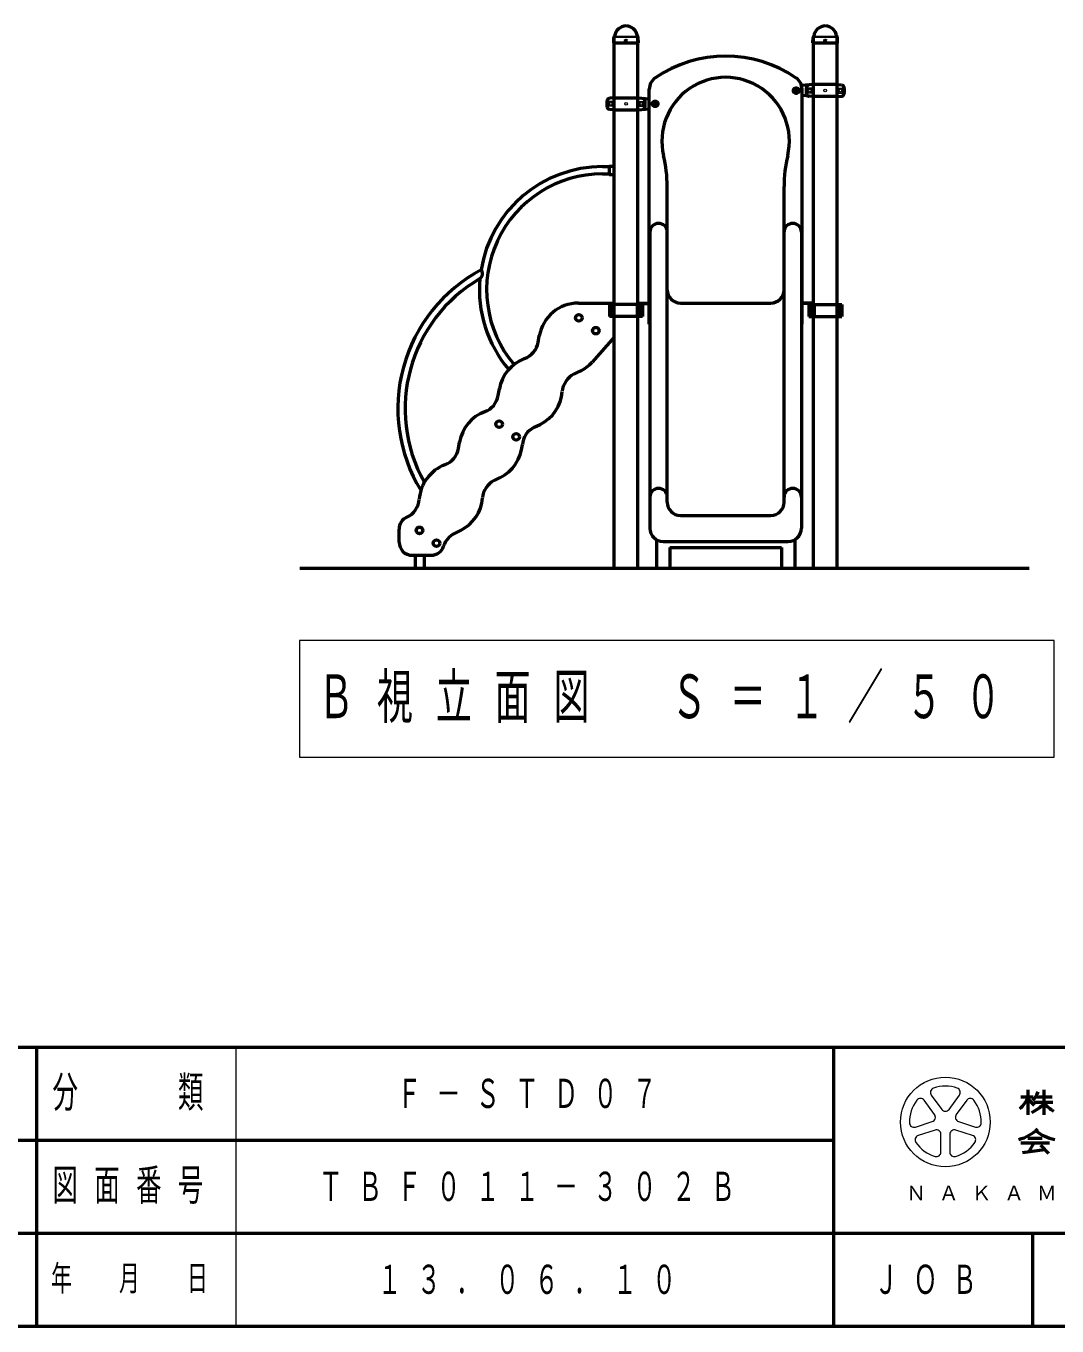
# Model space of a CAD drawing. Units: millimetres on the paper, scale 1:50. Extents: x -365 to 0, y -594 to 257.
# Drawn here: x -130.8 to -53.2, y -297 to -199.1 of the extents above; entities that cross this region are included whole.
import ezdxf

# ---------------------------------------------------------------- set-up
doc = ezdxf.new("R2010")
doc.units = ezdxf.units.MM
doc.linetypes.add('USER1', pattern=[4.5, 2.5, -2])
doc.layers.add('LY_1', color=140, linetype='Continuous', lineweight=50)
doc.styles.add('ＭＳ ゴシック', font='')
doc.styles.get('ＭＳ ゴシック').set_extended_font_data('MS Gothic')

msp = doc.modelspace()

# ---------------------------------------------------------------- linework, layer by layer
at = {"layer": 'LY_1'}
for p, q in [((-86.543, -200.368), (-86.535, -199.972)), ((-86.543, -200.368), (-86.534, -200.378)), ((-84.695, -200.378), (-86.534, -200.378)), ((-86.511, -199.914), (-86.489, -199.892)), ((-86.505, -239.959), (-86.505, -199.959)), ((-84.718, -199.914), (-84.74, -199.892)), ((-84.723, -239.959), (-84.723, -199.959)), ((-84.695, -200.378), (-84.685, -200.368)), ((-84.685, -200.368), (-84.693, -199.972)), ((-71.543, -200.368), (-71.535, -199.972)), ((-71.543, -200.368), (-71.534, -200.378)), ((-69.695, -200.378), (-71.534, -200.378)), ((-71.511, -199.914), (-71.489, -199.892)), ((-71.505, -239.959), (-71.505, -199.959)), ((-69.718, -199.914), (-69.74, -199.892)), ((-69.723, -239.959), (-69.723, -199.959)), ((-69.695, -200.378), (-69.685, -200.368)), ((-69.685, -200.368), (-69.693, -199.972)), ((-71.534, -203.509), (-72.398, -203.584)), ((-69.694, -203.509), (-71.535, -203.509)), ((-69.694, -203.509), (-69.379, -203.536)), ((-86.534, -204.509), (-86.85, -204.536)), ((-86.534, -204.509), (-84.694, -204.509)), ((-84.694, -204.509), (-83.864, -204.581)), ((-83.864, -221.559), (-83.864, -203.842)), ((-72.884, -203.912), (-72.804, -203.866)), ((-72.884, -203.912), (-72.884, -204.005)), ((-72.884, -204.005), (-72.804, -204.051)), ((-72.804, -203.866), (-72.724, -203.912)), ((-72.804, -204.051), (-72.724, -204.005)), ((-72.724, -203.912), (-72.724, -204.005)), ((-72.364, -221.559), (-72.364, -203.842)), ((-71.534, -204.409), (-72.364, -204.336)), ((-69.694, -204.409), (-71.535, -204.409)), ((-69.694, -204.409), (-69.379, -204.381)), ((-86.534, -205.409), (-86.85, -205.381)), ((-86.534, -205.409), (-84.694, -205.409)), ((-84.694, -205.409), (-83.864, -205.336)), ((-83.504, -204.912), (-83.424, -204.866)), ((-83.504, -204.912), (-83.504, -205.005)), ((-83.504, -205.005), (-83.424, -205.051)), ((-83.424, -204.866), (-83.344, -204.912)), ((-83.424, -205.051), (-83.344, -205.005)), ((-83.344, -204.912), (-83.344, -205.005)), ((-87.38, -209.687), (-86.886, -209.687)), ((-87.38, -210.231), (-86.886, -210.231)), ((-86.886, -209.639), (-86.505, -209.639)), ((-86.886, -209.639), (-86.505, -209.639)), ((-86.886, -209.639), (-86.886, -210.279)), ((-86.886, -209.639), (-86.886, -210.279)), ((-86.886, -210.279), (-86.505, -210.279)), ((-86.886, -210.279), (-86.505, -210.279)), ((-82.514, -218.959), (-82.514, -211.176)), ((-73.714, -218.959), (-73.714, -211.176)), ((-83.814, -214.609), (-83.814, -236.92)), ((-82.514, -234.959), (-82.514, -214.609)), ((-73.714, -234.959), (-73.714, -214.609)), ((-72.414, -214.609), (-72.414, -236.92)), ((-89.194, -219.959), (-86.505, -219.959)), ((-86.851, -220.079), (-86.851, -220.979)), ((-84.378, -220.079), (-86.851, -220.079)), ((-86.684, -220.079), (-86.684, -220.979)), ((-84.78, -220.079), (-84.78, -220.979)), ((-84.723, -219.959), (-83.864, -219.959)), ((-84.723, -220.005), (-83.864, -220.005)), ((-84.592, -220.079), (-84.592, -220.979)), ((-84.533, -220.079), (-84.533, -220.979)), ((-84.378, -220.079), (-84.378, -220.979)), ((-81.514, -219.959), (-74.714, -219.959)), ((-71.505, -219.959), (-72.364, -219.959)), ((-71.505, -220.005), (-72.364, -220.005)), ((-71.851, -220.079), (-71.851, -220.979)), ((-71.851, -220.079), (-69.378, -220.079)), ((-71.695, -220.079), (-71.695, -220.979)), ((-71.636, -220.079), (-71.636, -220.979)), ((-71.449, -220.079), (-71.449, -220.979)), ((-69.544, -220.079), (-69.544, -220.979)), ((-69.378, -220.079), (-69.378, -220.979)), ((-84.378, -220.979), (-86.851, -220.979)), ((-71.851, -220.979), (-69.378, -220.979)), ((-92.233, -222.92), (-92.146, -222.428)), ((-86.505, -222.532), (-88.171, -224.403)), ((-89.532, -225.319), (-89.084, -225.098)), ((-95.233, -226.92), (-95.146, -226.428)), ((-92.532, -229.319), (-92.084, -229.098)), ((-98.233, -230.92), (-98.146, -230.428)), ((-95.532, -233.319), (-95.084, -233.098)), ((-81.514, -235.959), (-74.714, -235.959)), ((-102.699, -237.959), (-102.699, -236.994)), ((-98.532, -237.319), (-98.084, -237.098)), ((-83.314, -237.786), (-83.314, -239.959)), ((-72.914, -237.786), (-72.914, -239.959)), ((-82.814, -237.92), (-73.414, -237.92)), ((-82.314, -238.359), (-73.914, -238.359)), ((-82.314, -238.359), (-82.314, -239.959)), ((-73.914, -238.359), (-73.914, -239.959)), ((-101.699, -238.959), (-100.299, -238.959)), ((-101.464, -239.959), (-101.464, -238.959)), ((-100.784, -239.959), (-100.784, -238.959)), ((-130, -276), (-130, -297)), ((-70, -276), (-70, -297)), ((-55.901, -279.747), (-54.956, -279.747)), ((-55.361, -279.207), (-55.361, -281.097)), ((-54.769, -279.747), (-53.525, -279.747)), ((-54.146, -279.207), (-54.146, -281.097)), ((-54.915, -280.152), (-53.471, -280.152)), ((-55.361, -282.852), (-54.281, -282.852)), ((-182.5, -283), (-70, -283)), ((-55.901, -283.216), (-53.741, -283.216)), ((-55.765, -283.933), (-54.113, -283.696)), ((-54.899, -283.216), (-55.289, -283.864)), ((-54.416, -283.393), (-53.81, -283.999)), ((-237.5, -290), (0, -290)), ((-55, -290), (-55, -297))]:
    msp.add_line(p, q, dxfattribs=at)
at = {"layer": 'LY_1', "color": 7, "lineweight": 13}
for p, q in [((-84.721, -199.948), (-86.508, -199.948)), ((-84.757, -199.878), (-86.469, -199.878)), ((-69.721, -199.948), (-71.508, -199.948)), ((-69.757, -199.878), (-71.469, -199.878)), ((-71.579, -203.774), (-71.949, -203.774)), ((-71.949, -204.143), (-71.949, -203.774)), ((-71.579, -204.143), (-71.949, -204.143)), ((-69.649, -203.774), (-69.279, -203.774)), ((-69.649, -204.143), (-69.279, -204.143)), ((-69.279, -204.143), (-69.279, -203.774)), ((-86.579, -204.774), (-86.949, -204.774)), ((-86.949, -205.143), (-86.949, -204.774)), ((-86.579, -205.143), (-86.949, -205.143)), ((-84.649, -204.774), (-84.279, -204.774)), ((-84.649, -205.143), (-84.279, -205.143)), ((-84.279, -205.143), (-84.279, -204.774)), ((-110.189, -245.368), (-110.189, -254.168)), ((-53.389, -245.368), (-110.189, -245.368)), ((-53.389, -254.168), (-53.389, -245.368)), ((-110.189, -254.168), (-53.389, -254.168)), ((-115, -276), (-115, -297)), ((-62.39, -281.083), (-63.175, -280.003)), ((-62.629, -279.607), (-61.844, -280.687)), ((-61.298, -280.687), (-60.513, -279.607)), ((-59.967, -280.003), (-60.752, -281.083)), ((-63.828, -282.015), (-62.559, -281.603)), ((-60.583, -281.603), (-59.313, -282.015)), ((-62.35, -282.245), (-63.62, -282.657)), ((-61.908, -283.901), (-61.908, -282.566)), ((-61.233, -282.566), (-61.233, -283.901)), ((-59.522, -282.657), (-60.792, -282.245))]:
    msp.add_line(p, q, dxfattribs=at)
at = {"layer": 'LY_1', "color": 7, "linetype": 'USER1', "lineweight": 13}
for p, q in [((-84.724, -199.959), (-86.504, -199.959)), ((-69.724, -199.959), (-71.504, -199.959))]:
    msp.add_line(p, q, dxfattribs=at)
at = {"layer": 'LY_1', "color": 7}
for p, q in [((-55.255, -239.959), (-110.172, -239.959)), ((-365, -276), (0, -276)), ((-365, -297), (0, -297))]:
    msp.add_line(p, q, dxfattribs=at)
at = {"layer": 'LY_1'}
for centre, radius in [((-85.614, -200.218), 0.06), ((-70.614, -200.218), 0.06), ((-72.804, -203.959), 0.21), ((-83.424, -204.959), 0.21), ((-89.164, -221.079), 0.25), ((-87.884, -222.039), 0.25), ((-95.164, -229.079), 0.25), ((-93.884, -230.039), 0.25), ((-101.164, -237.079), 0.25), ((-99.884, -238.039), 0.25)]:
    msp.add_circle(centre, radius, dxfattribs=at)
at = {"layer": 'LY_1', "color": 7, "lineweight": 13}
for centre, radius in [((-72.804, -203.959), 0.24), ((-72.804, -203.959), 0.11), ((-71.764, -203.959), 0.185), ((-71.764, -203.959), 0.1), ((-70.614, -203.959), 0.1), ((-69.464, -203.959), 0.185), ((-69.464, -203.959), 0.1), ((-86.764, -204.959), 0.185), ((-86.764, -204.959), 0.1), ((-85.614, -204.959), 0.1), ((-84.464, -204.959), 0.185), ((-84.464, -204.959), 0.1), ((-83.424, -204.959), 0.24), ((-83.424, -204.959), 0.11), ((-89.164, -221.079), 0.171), ((-87.884, -222.039), 0.171), ((-95.164, -229.079), 0.171), ((-93.884, -230.039), 0.171), ((-101.164, -237.079), 0.171), ((-99.884, -238.039), 0.171), ((-61.571, -281.637), 3.375)]:
    msp.add_circle(centre, radius, dxfattribs=at)
at = {"layer": 'LY_1', "color": 7, "linetype": 'USER1', "lineweight": 13}
for centre in [(-72.804, -203.959), (-83.424, -204.959)]:
    msp.add_circle(centre, 0.125, dxfattribs=at)
at = {"layer": 'LY_1'}
for centre, radius, start, end in [((-85.614, -199.959), 0.864, 90, 173.3676), ((-85.614, -199.959), 0.864, 6.6324, 90), ((-70.614, -199.959), 0.864, 90, 173.3676), ((-70.614, -199.959), 0.864, 6.6324, 90), ((-86.451, -199.973), 0.084, 135, 178.99605), ((-86.528, -199.852), 0.056, 315, 353.3676), ((-84.7, -199.852), 0.056, 186.6324, 225), ((-84.777, -199.973), 0.084, 1.00395, 45), ((-71.451, -199.973), 0.084, 135, 178.99605), ((-71.528, -199.852), 0.056, 315, 353.3676), ((-69.7, -199.852), 0.056, 186.6324, 225), ((-69.777, -199.973), 0.084, 1.00395, 45), ((-78.114, -210.705), 9.346, 55.31079, 124.68922), ((-82.864, -203.842), 1, 123.36701, 180), ((-78.114, -207.759), 4.8, 346.64882, 193.35118), ((-73.364, -203.842), 1, 0, 56.63299), ((-71.833, -203.735), 0.2, 95, 163.80375), ((-69.396, -203.735), 0.2, 16.19625, 85), ((-86.833, -204.735), 0.2, 95, 163.80375), ((-84.396, -204.735), 0.2, 16.19625, 85), ((-71.064, -203.959), 1, 163.80375, 196.19625), ((-71.833, -204.182), 0.2, 196.19625, 265), ((-69.396, -204.182), 0.2, 275, 343.80375), ((-70.164, -203.959), 1, 343.80375, 16.19625), ((-86.064, -204.959), 1, 163.80375, 196.19625), ((-86.833, -205.182), 0.2, 196.19625, 265), ((-84.396, -205.182), 0.2, 275, 343.80375), ((-85.164, -204.959), 1, 343.80375, 16.19625), ((-92.514, -211.176), 10, 0, 13.35118), ((-63.714, -211.176), 10, 166.64882, 180), ((-87.38, -218.959), 9.272, 90, 170.64974), ((-87.38, -218.959), 8.728, 90, 220.1937), ((-83.164, -214.609), 0.65, 0, 180), ((-73.064, -214.609), 0.65, 0, 180), ((-90.919, -227.915), 11.872, 118.20022, 211.29269), ((-90.919, -227.915), 11.328, 120.18487, 209.3103), ((-87.38, -218.959), 9.272, 174.82936, 220.38267), ((-96.869, -217.75), 0.452, 304.24238, 41.23672), ((-81.514, -218.959), 1, 180, 270), ((-74.714, -218.959), 1, 270, 0), ((-89.194, -222.959), 3, 90, 170), ((-93.809, -222.642), 1.6, 290.57944, 350), ((-92.192, -226.949), 3, 110.57944, 170), ((-90.411, -222.408), 3, 296.2602, 318.31733), ((-88.824, -226.754), 1.6, 116.2602, 175.68077), ((-96.809, -226.642), 1.6, 290.57944, 350), ((-93.411, -226.408), 3, 296.2602, 355.68077), ((-95.192, -230.949), 3, 110.57944, 170), ((-91.824, -230.754), 1.6, 116.2602, 175.68077), ((-99.809, -230.642), 1.6, 290.57944, 350), ((-96.411, -230.408), 3, 296.2602, 355.68077), ((-98.192, -234.949), 3, 110.57944, 176.01746), ((-94.824, -234.754), 1.6, 116.2602, 175.68077), ((-83.164, -234.57), 0.65, 0, 180), ((-73.064, -234.57), 0.65, 0, 180), ((-102.781, -234.629), 1.6, 294.58333, 356.01746), ((-99.411, -234.408), 3, 296.2602, 355.68077), ((-81.514, -234.959), 1, 180, 270), ((-74.714, -234.959), 1, 270, 0), ((-101.699, -236.994), 1, 114.58333, 180), ((-82.814, -236.92), 1, 180, 270), ((-73.414, -236.92), 1, 270, 0), ((-97.824, -238.754), 1.6, 116.2602, 162.18188), ((-101.699, -237.959), 1, 180, 270), ((-100.299, -237.959), 1, 270, 342.18188), ((-57.466, -278.916), 2.285, 311.36185, 337.13638), ((-53.383, -278.573), 2.345, 212.50346, 230.00631), ((-56.002, -278.953), 1.467, 313.72108, 343.54317), ((-56.374, -278.182), 3.034, 295.86917, 317.23867), ((-51.918, -278.182), 3.034, 222.76131, 240.10806), ((-56.898, -279.743), 3.32, 285.11261, 313.40619), ((-52.77, -279.806), 3.192, 231.17281, 259.75506)]:
    msp.add_arc(centre, radius, start, end, dxfattribs=at)
at = {"layer": 'LY_1', "color": 7, "lineweight": 13}
for centre, radius, start, end in [((-74.14, -203.959), 2.567, 355.87048, 4.12952), ((-67.089, -203.959), 2.567, 175.87048, 184.12952), ((-89.14, -204.959), 2.567, 355.87048, 4.12952), ((-82.089, -204.959), 2.567, 175.87048, 184.12952), ((-61.571, -281.637), 2.7, 70.60155, 109.39847), ((-61.571, -281.637), 2.7, 142.60154, 181.39846), ((-63.448, -280.202), 0.338, 35.99999, 142.60154), ((-62.356, -279.408), 0.338, 109.39847, 215.99997), ((-60.786, -279.408), 0.338, 324, 70.60155), ((-59.694, -280.202), 0.338, 37.39846, 143.99995), ((-61.571, -281.637), 2.7, 358.60155, 37.39847), ((-61.571, -280.488), 0.338, 215.99998, 324), ((-63.933, -281.694), 0.338, 181.39848, 287.99997), ((-62.663, -281.282), 0.338, 287.99998, 35.99999), ((-60.479, -281.282), 0.338, 143.99996, 251.99999), ((-59.209, -281.694), 0.338, 252.00001, 358.60156), ((-63.516, -282.978), 0.338, 107.99999, 214.60154), ((-62.246, -282.566), 0.338, 359.99997, 107.99999), ((-60.896, -282.566), 0.338, 71.99997, 179.99999), ((-59.626, -282.978), 0.338, 325.39847, 71.99996), ((-61.571, -281.637), 2.7, 214.60156, 253.39848), ((-62.246, -283.901), 0.338, 253.39847, 359.99997), ((-60.896, -283.901), 0.338, 179.99999, 286.60154), ((-61.571, -281.637), 2.7, 286.60155, 325.39847)]:
    msp.add_arc(centre, radius, start, end, dxfattribs=at)

# ---------------------------------------------------------------- texts
at = {"layer": 'LY_1', "color": 7, "style": 'ＭＳ ゴシック'}
for s, insert, char_height, attachment_point in [('\\T1.64;\\W0.6;Ｂ視立面図\u3000Ｓ＝１／５０', (-108.789, -249.768), 3.299, 4), ('\\T1.64;\\W0.6;分\u3000\u3000類', (-122.5, -279.5), 2.346, 5), ('\\T1.64;\\W0.6;Ｆ－ＳＴＤ０７', (-92.5, -279.5), 2.199, 5), ('\\T1.64;\\W0.6;図面番号', (-122.5, -286.5), 2.346, 5), ('\\T1.64;\\W0.6;ＴＢＦ０１１－３０２Ｂ', (-92.5, -286.5), 2.199, 5), ('\\T1.64;ＮＡＫＡＭＵＲＡ\u3000ＭＦＧ．ＣＯＲＰＯＲＡＴＩＯＮ', (-35, -287), 1.1, 5), ('\\T1.64;\\W0.6;年\u3000月\u3000日', (-122.5, -293.5), 1.906, 5), ('\\T1.64;\\W0.6;１３．０６．１０', (-92.5, -293.5), 2.199, 5), ('\\T1.64;\\W0.6;ＪＯＢ', (-62.5, -293.5), 2.199, 5)]:
    msp.add_mtext(s, dxfattribs=dict(at, insert=insert, char_height=char_height, attachment_point=attachment_point))

doc.saveas('drawing.dxf')
